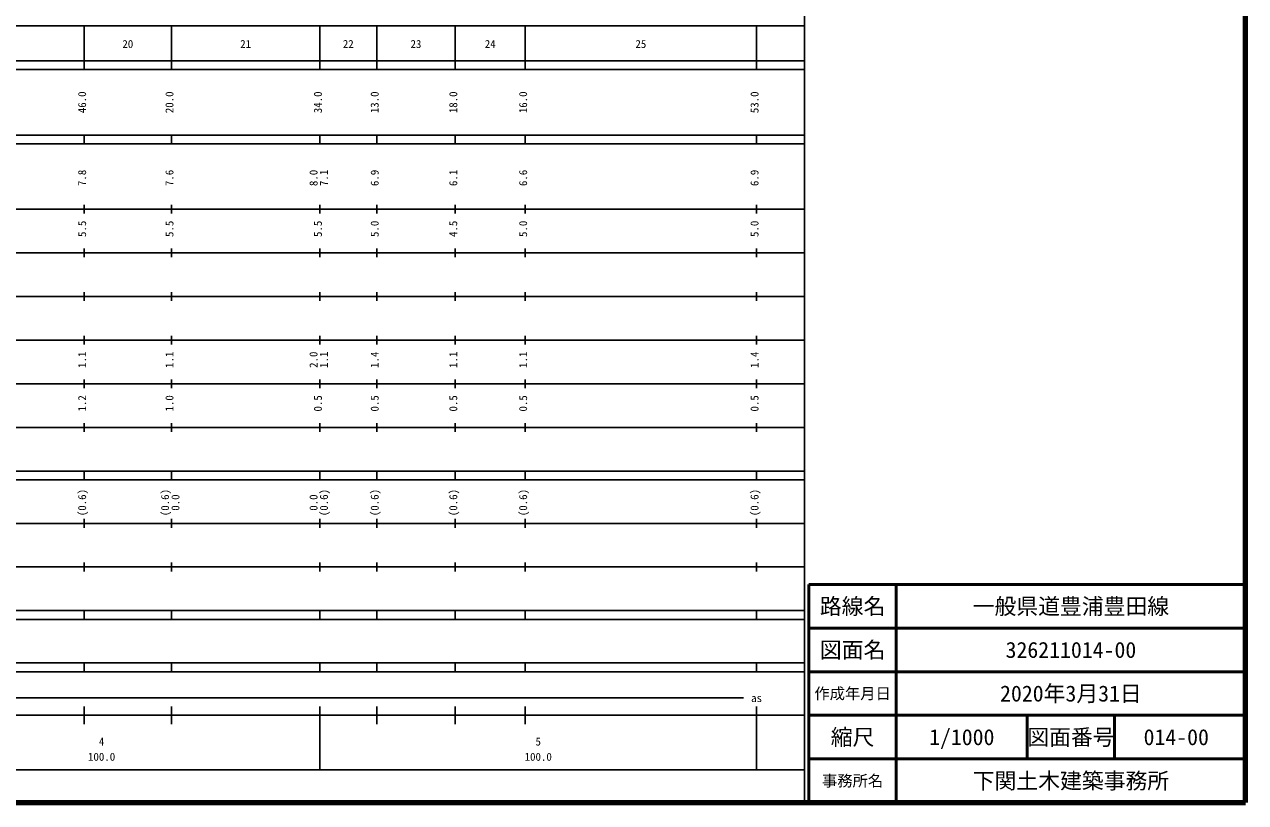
# Model space of a CAD drawing. Units: millimetres on the paper, enlarged 1000 times. Extents: x 40000 to 680000, y 20000 to 380000.
# Drawn here: x 400324 to 680000, y 20000 to 198357 of the extents above; entities that cross this region are included whole.
import ezdxf
from ezdxf.enums import TextEntityAlignment as Align

# ---------------------------------------------------------------- set-up
doc = ezdxf.new("R2010")
doc.units = ezdxf.units.MM
doc.header["$LTSCALE"] = 1000
for name, color, linetype, lineweight in [('M-TTL', 2, 'Continuous', 140), ('M-TTL-BAND', 7, 'Continuous', 25), ('M-TTL-FRAM', 2, 'Continuous', 50), ('M-TTL-LINE', 7, 'Continuous', 50)]:
    doc.layers.add(name, color=color, linetype=linetype, lineweight=lineweight)
doc.layers.add('M-TTL-TXT', color=7, linetype='Continuous')
doc.styles.add('ＭＳ ゴシック', font='')
doc.styles.get('ＭＳ ゴシック').set_extended_font_data('MS Gothic')

msp = doc.modelspace()

# ---------------------------------------------------------------- linework, layer by layer
at = {"layer": 'M-TTL'}
for p, q in [((680000, 20000), (680000, 380000)), ((40000, 20000), (680000, 20000))]:
    msp.add_line(p, q, dxfattribs=at)
at = {"layer": 'M-TTL-BAND'}
for p, q in [((579000, 20000), (579000, 370000)), ((68000, 198000), (579000, 198000)), ((414000, 188000), (414000, 198000)), ((434000, 188000), (434000, 198000)), ((468000, 188000), (468000, 198000)), ((481000, 188000), (481000, 198000)), ((499000, 188000), (499000, 198000)), ((515000, 188000), (515000, 198000)), ((568000, 188000), (568000, 198000)), ((40000, 190000), (579000, 190000)), ((40000, 188000), (579000, 188000)), ((40000, 173000), (579000, 173000)), ((40000, 171000), (579000, 171000)), ((414000, 171000), (414000, 173000)), ((434000, 171000), (434000, 173000)), ((468000, 171000), (468000, 173000)), ((481000, 171000), (481000, 173000)), ((499000, 171000), (499000, 173000)), ((515000, 171000), (515000, 173000)), ((568000, 171000), (568000, 173000)), ((414000, 155000), (414000, 157000)), ((434000, 155000), (434000, 157000)), ((468000, 155000), (468000, 157000)), ((481000, 155000), (481000, 157000)), ((499000, 155000), (499000, 157000)), ((515000, 155000), (515000, 157000)), ((568000, 155000), (568000, 157000)), ((40000, 156000), (579000, 156000)), ((46000, 146000), (579000, 146000)), ((414000, 145000), (414000, 147000)), ((434000, 145000), (434000, 147000)), ((468000, 145000), (468000, 147000)), ((481000, 145000), (481000, 147000)), ((499000, 145000), (499000, 147000)), ((515000, 145000), (515000, 147000)), ((568000, 145000), (568000, 147000)), ((52000, 136000), (579000, 136000)), ((414000, 135000), (414000, 137000)), ((434000, 135000), (434000, 137000)), ((468000, 135000), (468000, 137000)), ((481000, 135000), (481000, 137000)), ((499000, 135000), (499000, 137000)), ((515000, 135000), (515000, 137000)), ((568000, 135000), (568000, 137000)), ((46000, 126000), (579000, 126000)), ((414000, 125000), (414000, 127000)), ((434000, 125000), (434000, 127000)), ((468000, 125000), (468000, 127000)), ((481000, 125000), (481000, 127000)), ((499000, 125000), (499000, 127000)), ((515000, 125000), (515000, 127000)), ((568000, 125000), (568000, 127000)), ((52000, 116000), (579000, 116000)), ((414000, 115000), (414000, 117000)), ((434000, 115000), (434000, 117000)), ((468000, 115000), (468000, 117000)), ((481000, 115000), (481000, 117000)), ((499000, 115000), (499000, 117000)), ((515000, 115000), (515000, 117000)), ((568000, 115000), (568000, 117000)), ((414000, 105000), (414000, 107000)), ((434000, 105000), (434000, 107000)), ((468000, 105000), (468000, 107000)), ((481000, 105000), (481000, 107000)), ((499000, 105000), (499000, 107000)), ((515000, 105000), (515000, 107000)), ((568000, 105000), (568000, 107000)), ((46000, 106000), (579000, 106000)), ((40000, 96000), (579000, 96000)), ((414000, 94000), (414000, 96000)), ((434000, 94000), (434000, 96000)), ((468000, 94000), (468000, 96000)), ((481000, 94000), (481000, 96000)), ((499000, 94000), (499000, 96000)), ((515000, 94000), (515000, 96000)), ((568000, 94000), (568000, 96000)), ((40000, 94000), (579000, 94000)), ((49000, 84000), (579000, 84000)), ((414000, 83000), (414000, 85000)), ((434000, 83000), (434000, 85000)), ((468000, 83000), (468000, 85000)), ((481000, 83000), (481000, 85000)), ((499000, 83000), (499000, 85000)), ((515000, 83000), (515000, 85000)), ((568000, 83000), (568000, 85000)), ((40000, 74000), (579000, 74000)), ((414000, 73000), (414000, 75000)), ((434000, 73000), (434000, 75000)), ((468000, 73000), (468000, 75000)), ((481000, 73000), (481000, 75000)), ((499000, 73000), (499000, 75000)), ((515000, 73000), (515000, 75000)), ((568000, 73000), (568000, 75000)), ((40000, 64000), (579000, 64000)), ((40000, 62000), (579000, 62000)), ((414000, 62000), (414000, 64000)), ((434000, 62000), (434000, 64000)), ((468000, 62000), (468000, 64000)), ((481000, 62000), (481000, 64000)), ((499000, 62000), (499000, 64000)), ((515000, 62000), (515000, 64000)), ((568000, 62000), (568000, 64000)), ((40000, 52000), (579000, 52000)), ((414000, 50000), (414000, 52000)), ((434000, 50000), (434000, 52000)), ((468000, 50000), (468000, 52000)), ((481000, 50000), (481000, 52000)), ((499000, 50000), (499000, 52000)), ((515000, 50000), (515000, 52000)), ((568000, 50000), (568000, 52000)), ((40000, 50000), (579000, 50000)), ((71000, 44000), (565000, 44000)), ((414000, 38000), (414000, 42000)), ((434000, 38000), (434000, 42000)), ((468000, 27500), (468000, 42000)), ((481000, 38000), (481000, 42000)), ((499000, 38000), (499000, 42000)), ((515000, 38000), (515000, 42000)), ((568000, 27500), (568000, 42000)), ((40000, 40000), (579000, 40000)), ((68000, 27500), (579000, 27500))]:
    msp.add_line(p, q, dxfattribs=at)
at = {"layer": 'M-TTL-FRAM'}
for p, q in [((680000, 70000), (580000, 70000)), ((580000, 70000), (580000, 20000))]:
    msp.add_line(p, q, dxfattribs=at)
at = {"layer": 'M-TTL-LINE'}
for p, q in [((600000, 70000), (600000, 20000)), ((680000, 60000), (580000, 60000)), ((680000, 50000), (580000, 50000)), ((680000, 40000), (580000, 40000)), ((630000, 40000), (630000, 30000)), ((650000, 40000), (650000, 30000)), ((680000, 30000), (580000, 30000))]:
    msp.add_line(p, q, dxfattribs=at)

# ---------------------------------------------------------------- texts
at = {"layer": 'M-TTL-BAND', "style": 'ＭＳ ゴシック'}
for s, p in [('20', (424000, 192405)), ('21', (451000, 192405)), ('22', (474500, 192405)), ('23', (490000, 192405)), ('24', (507000, 192405)), ('25', (541500, 192405)), ('as', (568000, 42500)), ('4', (418000, 32523)), ('5', (518000, 32523)), ('100.0', (418000, 29033)), ('100.0', (518000, 29033))]:
    msp.add_text(s, height=1833, dxfattribs=at).set_placement(p, align=Align.BOTTOM_CENTER)
for s, p in [('46.0', (415000, 180500)), ('20.0', (435000, 180500)), ('34.0', (469000, 180500)), ('13.0', (482000, 180500)), ('18.0', (500000, 180500)), ('16.0', (516000, 180500)), ('53.0', (569000, 180500)), ('7.8', (415000, 163174)), ('7.6', (435000, 163174)), ('8.0', (468000, 163174)), ('7.1', (470370, 163174)), ('6.9', (482000, 163174)), ('6.1', (500000, 163174)), ('6.6', (516000, 163174)), ('6.9', (569000, 163174)), ('5.5', (415000, 151500)), ('5.5', (435000, 151500)), ('5.5', (469000, 151500)), ('5.0', (482000, 151500)), ('4.5', (500000, 151500)), ('5.0', (516000, 151500)), ('5.0', (569000, 151500)), ('1.1', (415000, 121500)), ('1.1', (435000, 121500)), ('2.0', (468000, 121500)), ('1.1', (470370, 121500)), ('1.4', (482000, 121500)), ('1.1', (500000, 121500)), ('1.1', (516000, 121500)), ('1.4', (569000, 121500)), ('1.2', (415000, 111500)), ('1.0', (435000, 111500)), ('0.5', (469000, 111500)), ('0.5', (482000, 111500)), ('0.5', (500000, 111500)), ('0.5', (516000, 111500)), ('0.5', (569000, 111500)), ('(0.6)', (415000, 88764)), ('(0.6)', (434000, 88764)), ('0.0', (436370, 88764)), ('0.0', (468000, 88764)), ('(0.6)', (470370, 88764)), ('(0.6)', (482000, 88764)), ('(0.6)', (500000, 88764)), ('(0.6)', (516000, 88764)), ('(0.6)', (569000, 88764))]:
    msp.add_text(s, height=1833, rotation=90, dxfattribs=at).set_placement(p, align=Align.BOTTOM_CENTER)
at = {"layer": 'M-TTL-TXT', "style": 'ＭＳ ゴシック'}
for s, height, p in [('路線名', 3666, (590000, 65000)), ('路線名', 3666, (590000, 65000)), ('一般県道豊浦豊田線', 3666, (640000, 65000)), ('図面名', 3666, (590000, 55000)), ('図面名', 3666, (590000, 55000)), ('326211014-00', 3666, (640000, 55000)), ('作成年月日', 2566, (590000, 45000)), ('作成年月日', 2566, (590000, 45000)), ('2020年3月31日', 3666, (640000, 45000)), ('縮尺', 3666, (590000, 35000)), ('縮尺', 3666, (590000, 35000)), ('1/1000', 3666, (615000, 35000)), ('図面番号', 3666, (640000, 35000)), ('図面番号', 3666, (640000, 35000)), ('014-00', 3666, (664125, 35000)), ('事務所名', 2566, (590000, 25000)), ('事務所名', 2566, (590000, 25000)), ('下関土木建築事務所', 3666, (640000, 25000))]:
    msp.add_text(s, height=height, dxfattribs=at).set_placement(p, align=Align.MIDDLE_CENTER)

doc.saveas('drawing.dxf')
